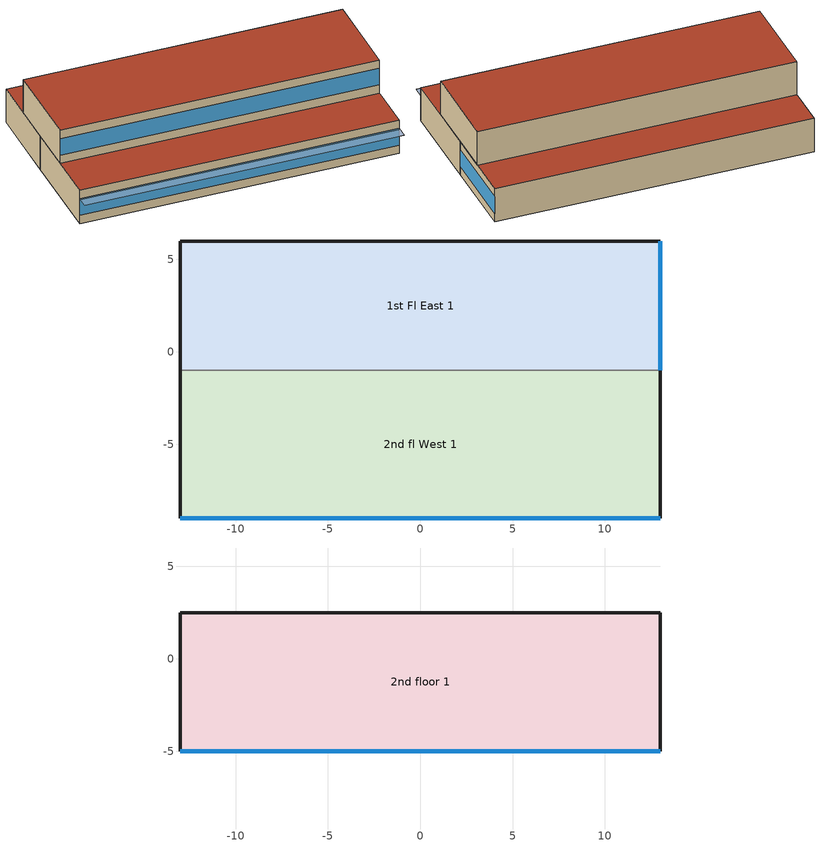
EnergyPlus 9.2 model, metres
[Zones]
2nd fl West 1
 floor outside (UVal_0.2_Mass): -13,-1 13,-1 13,-9 -13,-9 z0
 wall outside (UVal_0.2_Mass): -13,-1 -13,-9 13,-9 13,-1 z0:3
 wall to 1st Fl East 1 (Partition_Mass): 13,-1 -13,-1 z0:3
 window (DoublePaneLoEe3): -13,-9 13,-9 z0.75:2.25
 roof outside (UVal_0.2_Mass): 13,-9 13,-1 -13,-1 -13,-9 z3
1st Fl East 1
 floor outside (UVal_0.2_Mass): -13,6 13,6 13,-1 -13,-1 z0
 wall outside (UVal_0.2_Mass): 13,-1 13,6 -13,6 -13,-1 z0:3
 window (DoublePaneLoEe3): 13,-1 13,6 z0.75:2.25
 roof outside (UVal_0.2_Mass): 13,-1 13,6 -13,6 -13,-1 z3
2nd floor 1
 floor outside (UVal_0.2_Mass): -13,2.5 13,2.5 13,-5 -13,-5 z3
 wall outside (UVal_0.2_Mass): -13,-5 13,-5 13,2.5 -13,2.5 -13,-5 z3:6
 window (DoublePaneLoEe3): -13,-5 13,-5 z3.75:5.25
 roof outside (UVal_0.2_Mass): 13,-5 13,2.5 -13,2.5 -13,-5 z6
shading: 13,-10 13,-9 -13,-9 -13,-10 z2.25
[Site:GroundTemperature:BuildingSurface]
18, 18, 18, 18, 18, 18, 18, 18, 18, 18, 18, 18
[Site:GroundReflectance]
0.2, 0.2, 0.2, 0.2, 0.2, 0.2, 0.2, 0.2, 0.2, 0.2, 0.2, 0.2
[Site:GroundReflectance:SnowModifier]
1, 1
[Site:WeatherStation]
Wind Sensor Height Above Ground {m}=10; Wind Speed Profile Exponent=0.22; Wind Speed Profile Boundary Layer Thickness {m}=370; Air Temperature Sensor Height Above Ground {m}=1.5
[Building]
Building: North Axis {deg}=0; Terrain=Suburbs; Loads Convergence Tolerance Value=0.04; Temperature Convergence Tolerance Value {deltaC}=0.4; Solar Distribution=FullExterior; Maximum Number of Warmup Days=25; Minimum Number of Warmup Days=6
[Construction]
UVal_0.2_Mass: Mineral Wool_0.194_UVal_0.2_Mass, General Concrete_0.2_UVal_0.2_Mass
Partition_Mass: Plaster_0.05_Partition_Mass, Poroton T12_0.24_Partition_Mass, Plaster_0.05_Partition_Mass
DoublePaneLoEe3: DoublePaneLoEe3Window
[Material] Roughness=Rough; Thermal Absorptance=0.9; Solar Absorptance=0.7; Visible Absorptance=0.7
Name | Thickness {m} | Conductivity {W/m-K} | Density {kg/m3} | Specific Heat {J/kg-K}
Mineral Wool_0.194_UVal_0.2_Mass | 0.194 | 0.041 | 155 | 1130
General Concrete_0.2_UVal_0.2_Mass | 0.2 | 2 | 2400 | 950
Plaster_0.05_Partition_Mass | 0.05 | 1 | 2000 | 1130
Poroton T12_0.24_Partition_Mass | 0.24 | 0.12 | 650 | 1000
[WindowMaterial:SimpleGlazingSystem]
DoublePaneLoEe3Window: U-Factor {W/m2-K}=1.507; Solar Heat Gain Coefficient=0.649; Visible Transmittance=0.769
[EnergyManagementSystem:Sensor]
Name | Output:Variable or Output:Meter Index Key | Output:Variable or Output:Meter
OutdoorTemp | Environment | Site Outdoor Air Drybulb Temperature
OutdoorRelHumid | Environment | Site Outdoor Air Relative Humidity
USRNATVENT_2nd_fl_West_1; USRNATVENT_1st_Fl_East_1; USRNATVENT_2nd_floor_1 | AllOn | Schedule Value
[Zone] Type=1; Multiplier=1; Zone Inside Convection Algorithm=TARP; Zone Outside Convection Algorithm=DOE-2
Name | Volume {m3} | Floor Area {m2}
2nd fl West 1 | 624 | 208
1st Fl East 1 | 546 | 182
2nd floor 1 | 585 | 195
[People] Number of People Calculation Method=People/Area; Fraction Radiant=0.3; Sensible Heat Fraction=AUTOCALCULATE; Carbon Dioxide Generation Rate {m3/s-W}=3.82e-08; Enable ASHRAE 55 Comfort Warnings=No; Mean Radiant Temperature Calculation Type=ZoneAveraged; Clothing Insulation Calculation Method=DynamicClothingModelASHRAE55; Air Velocity Schedule=AirSpeed 0; Thermal Comfort Model 1 Type=AdaptiveASH55
Name | Zone or ZoneList | Number of People Schedule | People per Zone Floor Area {person/m2} | Activity Level Schedule | Work Efficiency Schedule
People 2nd fl West 1 | 2nd fl West 1 | occOffice | 0.0714286 | 2nd fl West 1PeopleActivity | 2nd fl West 1WorkEfficiency
People 1st Fl East 1 | 1st Fl East 1 | occSuperMarket | 0.333333 | 1st Fl East 1PeopleActivity | 1st Fl East 1WorkEfficiency
People 2nd floor 1 | 2nd floor 1 | occClassRoom | 0.333333 | 2nd floor 1PeopleActivity | 2nd floor 1WorkEfficiency
[ElectricEquipment] Design Level Calculation Method=Watts/Area; Fraction Latent=0; Fraction Radiant=.2; Fraction Lost=0
Name | Zone or ZoneList | Schedule | Watts per Zone Floor Area {W/m2}
2nd fl West 1 Equipment 1 | 2nd fl West 1 | equipOffice | 7
1st Fl East 1 Equipment 1 | 1st Fl East 1 | equipSuperMarket | 5
2nd floor 1 Equipment 1 | 2nd floor 1 | equipClassRoom | 4
[Lights] Design Level Calculation Method=Watts/Area; Return Air Fraction=0; Fraction Radiant=.42; Fraction Visible=.18; Fraction Replaceable=1
Name | Zone or ZoneList | Schedule | Watts per Zone Floor Area {W/m2}
2nd fl West 1 General lighting | 2nd fl West 1 | lightsOffice | 16
1st Fl East 1 General lighting | 1st Fl East 1 | lightsSuperMarket | 27.5
2nd floor 1 General lighting | 2nd floor 1 | lightsClassRoom | 14
[Daylighting:Controls] Daylighting Method=SplitFlux; Lighting Control Type=Continuous; Minimum Input Power Fraction for Continuous or ContinuousOff Dimming Control=0.1; Minimum Light Output Fraction for Continuous or ContinuousOff Dimming Control=0.1; Number of Stepped Control Steps=3; Probability Lighting will be Reset When Needed in Manual Stepped Control=1; Maximum Allowable Discomfort Glare Index=22; Fraction of Zone Controlled by Reference Point 1=1; Illuminance Setpoint at Reference Point 1 {lux}=500
Name | Zone | Availability Schedule | Daylighting Reference Point 1
2nd fl West 1_DaylCtrl | 2nd fl West 1 | lightsOffice | 2nd fl West 1_DaylCtrlRefPt1
2nd floor 1_DaylCtrl | 2nd floor 1 | lightsClassRoom | 2nd floor 1_DaylCtrlRefPt1
[ZoneControl:Thermostat]
Name | Zone or ZoneList | Control Type Schedule | Control 1
2nd fl West 1 Thermostat | 2nd fl West 1 | 2nd fl West 1ZoneControlTypeSched | Dual Setpoint - Zone 2nd fl West 1
1st Fl East 1 Thermostat | 1st Fl East 1 | 1st Fl East 1ZoneControlTypeSched | Dual Setpoint - Zone 1st Fl East 1
2nd floor 1 Thermostat | 2nd floor 1 | 2nd floor 1ZoneControlTypeSched | Dual Setpoint - Zone 2nd floor 1
[ThermostatSetpoint:DualSetpoint]
Name | Heating Setpoint Temperature Schedule | Cooling Setpoint Temperature Schedule
Dual Setpoint - Zone 2nd fl West 1 | 2nd fl West 1Heating_SP_Sch | 2nd fl West 1Cooling_SP_Sch
Dual Setpoint - Zone 1st Fl East 1 | 1st Fl East 1Heating_SP_Sch | 1st Fl East 1Cooling_SP_Sch
Dual Setpoint - Zone 2nd floor 1 | 2nd floor 1Heating_SP_Sch | 2nd floor 1Cooling_SP_Sch
[Zone equipment]
2nd fl West 1: 2nd fl West 1 Ideal Loads Air
1st Fl East 1: 1st Fl East 1 Ideal Loads Air
2nd floor 1: 2nd floor 1 Ideal Loads Air
[ZoneHVAC:IdealLoadsAirSystem] Maximum Heating Supply Air Temperature {C}=30; Minimum Cooling Supply Air Temperature {C}=18; Maximum Heating Supply Air Humidity Ratio {kgWater/kgDryAir}=0.01; Minimum Cooling Supply Air Humidity Ratio {kgWater/kgDryAir}=0.008; Heating Limit=NoLimit; Maximum Heating Air Flow Rate {m3/s}=100; Cooling Limit=NoLimit; Maximum Cooling Air Flow Rate {m3/s}=100; Heating Availability Schedule=AllOn; Demand Controlled Ventilation Type=OccupancySchedule; Outdoor Air Economizer Type=NoEconomizer; Heat Recovery Type=Sensible; Sensible Heat Recovery Effectiveness=0.6; Latent Heat Recovery Effectiveness=0.65
Name | Cooling Availability Schedule | Dehumidification Control Type | Humidification Control Type | Design Specification Outdoor Air Object
2nd fl West 1 Ideal Loads Air | Off | None | None | 2nd fl West 1MinFreshAir
1st Fl East 1 Ideal Loads Air | AllOn | Humidistat | Humidistat | 1st Fl East 1MinFreshAir
2nd floor 1 Ideal Loads Air | Off | None | None | 2nd floor 1MinFreshAir
[DesignSpecification:OutdoorAir] Outdoor Air Method=Sum; Outdoor Air Schedule=AllOn
Name | Outdoor Air Flow per Person {m3/s-person} | Outdoor Air Flow per Zone Floor Area {m3/s-m2}
2nd fl West 1MinFreshAir | 0.01 | 0.001
1st Fl East 1MinFreshAir | 0.00833333 | 0.00277778
2nd floor 1MinFreshAir | 0.00694444 | 0.00230556
[EnergyManagementSystem:Actuator] Actuated Component Type=Schedule:Constant; Actuated Component Control Type=Schedule Value
Name | Actuated Component Unique
NATVENT_AVAIL_SCHED_ACTUATOR_2nd_fl_West_1 | NATVENT_AVAIL_SCHED_2nd_fl_West_1
NATVENT_AVAIL_SCHED_ACTUATOR_1st_Fl_East_1 | NATVENT_AVAIL_SCHED_1st_Fl_East_1
NATVENT_AVAIL_SCHED_ACTUATOR_2nd_floor_1 | NATVENT_AVAIL_SCHED_2nd_floor_1
[EnergyManagementSystem:ProgramCallingManager]
My 2nd_fl_West_1_Setpoint_Schedule_Calculator_Example: BeginTimestepBeforePredictor; 2nd_fl_West_1_ErlEnforceBinary
My 1st_Fl_East_1_Setpoint_Schedule_Calculator_Example: BeginTimestepBeforePredictor; 1st_Fl_East_1_ErlEnforceBinary
My 2nd_floor_1_Setpoint_Schedule_Calculator_Example: BeginTimestepBeforePredictor; 2nd_floor_1_ErlEnforceBinary
[EnergyManagementSystem:Program]
2nd_fl_West_1_ErlEnforceBinary: IF (USRNATVENT_2nd_fl_West_1 > 0); Set NATVENT_AVAIL_SCHED_ACTUATOR_2nd_fl_West_1 = 1; ELSE; Set NATVENT_AVAIL_SCHED_ACTUATOR_2nd_fl_West_1 = 0; ENDIF
1st_Fl_East_1_ErlEnforceBinary: IF (USRNATVENT_1st_Fl_East_1 > 0); Set NATVENT_AVAIL_SCHED_ACTUATOR_1st_Fl_East_1 = 1; ELSE; Set NATVENT_AVAIL_SCHED_ACTUATOR_1st_Fl_East_1 = 0; ENDIF
2nd_floor_1_ErlEnforceBinary: IF (USRNATVENT_2nd_floor_1 > 0); Set NATVENT_AVAIL_SCHED_ACTUATOR_2nd_floor_1 = 1; ELSE; Set NATVENT_AVAIL_SCHED_ACTUATOR_2nd_floor_1 = 0; ENDIF
[ZoneVentilation:WindandStackOpenArea] Opening Effectiveness=0; Effective Angle {deg}=0; Height Difference {m}=0.375; Discharge Coefficient for Opening=0.6; Minimum Indoor Temperature {C}=24; Maximum Indoor Temperature {C}=100; Delta Temperature {deltaC}=1; Minimum Outdoor Temperature {C}=18; Maximum Outdoor Temperature {C}=30; Maximum Wind Speed {m/s}=40
Name | Zone | Opening Area {m2} | Opening Area Fraction Schedule
2nd fl West 1NatVent_Buoy | 2nd fl West 1 | 31.2 | NATVENT_AVAIL_SCHED_2nd_fl_West_1
1st Fl East 1NatVent_Buoy | 1st Fl East 1 | 8.4 | NATVENT_AVAIL_SCHED_1st_Fl_East_1
2nd floor 1NatVent_Buoy | 2nd floor 1 | 31.2 | NATVENT_AVAIL_SCHED_2nd_floor_1
[ZoneInfiltration:DesignFlowRate] Schedule=On; Design Flow Rate Calculation Method=AirChanges/Hour; Air Changes per Hour {1/hr}=0.5; Constant Term Coefficient=1; Temperature Term Coefficient=0; Velocity Term Coefficient=0; Velocity Squared Term Coefficient=0
Name | Zone or ZoneList
2nd fl West 1Infiltration | 2nd fl West 1
1st Fl East 1Infiltration | 1st Fl East 1
2nd floor 1Infiltration | 2nd floor 1
[WaterUse:Equipment] Flow Rate Fraction Schedule=AllOn
Name | Peak Flow Rate {m3/s} | Target Temperature Schedule | Hot Water Supply Temperature Schedule | Cold Water Supply Temperature Schedule | Zone
DHW 2nd fl West 1 | 1.71958e-06 | DHW Supply Temperature 2nd fl West 1 | DHW Supply Temperature 2nd fl West 1 | DHW Mains Temperature 2nd fl West 1 | 2nd fl West 1
DHW 1st Fl East 1 | 1.40432e-06 | DHW Supply Temperature 1st Fl East 1 | DHW Supply Temperature 1st Fl East 1 | DHW Mains Temperature 1st Fl East 1 | 1st Fl East 1
DHW 2nd floor 1 | 1.50463e-06 | DHW Supply Temperature 2nd floor 1 | DHW Supply Temperature 2nd floor 1 | DHW Mains Temperature 2nd floor 1 | 2nd floor 1
[Schedule:Constant]
On: On/Off, 1
Off: On/Off, 0
2nd fl West 1PeopleActivity; 1st Fl East 1PeopleActivity; 2nd floor 1PeopleActivity: Any Number, 125.28
2nd fl West 1WorkEfficiency; 1st Fl East 1WorkEfficiency; 2nd floor 1WorkEfficiency: Any Number, 0
2nd fl West 1Heating_SP_Sch; 1st Fl East 1Heating_SP_Sch: Temperature, 20
2nd fl West 1Cooling_SP_Sch; 1st Fl East 1Cooling_SP_Sch; 2nd floor 1Cooling_SP_Sch: Temperature, 26
2nd fl West 1ZoneControlTypeSched; 1st Fl East 1ZoneControlTypeSched; 2nd floor 1ZoneControlTypeSched: Any Number, 4
NATVENT_AVAIL_SCHED_2nd_fl_West_1; NATVENT_AVAIL_SCHED_1st_Fl_East_1; NATVENT_AVAIL_SCHED_2nd_floor_1: Fraction, 1
DHW Supply Temperature 2nd fl West 1; DHW Supply Temperature 1st Fl East 1; DHW Supply Temperature 2nd floor 1: Temperature, 60
DHW Mains Temperature 2nd fl West 1; DHW Mains Temperature 1st Fl East 1; DHW Mains Temperature 2nd floor 1: Temperature, 10
2nd floor 1Heating_SP_Sch: Temperature, 21
[Schedule:Year]
occOffice: occOffice0, 1, 1, 12, 31
AirSpeed 0: AirSpeed 00, 1, 1, 12, 31
AllOn: AllOn0, 1, 1, 12, 31
lightsOffice: lightsOffice0, 1, 1, 12, 31
equipOffice: equipOffice0, 1, 1, 12, 31
occSuperMarket: occSuperMarket0, 1, 1, 12, 31
lightsSuperMarket: lightsSuperMarket0, 1, 1, 12, 31
equipSuperMarket: equipSuperMarket0, 1, 1, 12, 31
occClassRoom: occClassRoom0, 1, 1, 12, 31
lightsClassRoom: lightsClassRoom0, 1, 1, 12, 31
equipClassRoom: equipClassRoom0, 1, 1, 12, 31
[Schedule:Week:Daily]
occOffice0: occOfficeWeekEnd, occOffice, occOffice, occOffice, occOffice, occOffice, occOfficeWeekEnd, occOfficeWeekEnd, occOffice, occOffice, occOffice, occOffice
AirSpeed 00: AirSpeed 0, AirSpeed 0, AirSpeed 0, AirSpeed 0, AirSpeed 0, AirSpeed 0, AirSpeed 0, AirSpeed 0, AirSpeed 0, AirSpeed 0, AirSpeed 0, AirSpeed 0
AllOn0: AllOn, AllOn, AllOn, AllOn, AllOn, AllOn, AllOn, AllOn, AllOn, AllOn, AllOn, AllOn
lightsOffice0: lightsOfficeWeekEnd, lightsOffice, lightsOffice, lightsOffice, lightsOffice, lightsOffice, lightsOfficeWeekEnd, lightsOfficeWeekEnd, lightsOffice, lightsOffice, lightsOffice, lightsOffice
equipOffice0: equipOfficeWeekEnd, equipOffice, equipOffice, equipOffice, equipOffice, equipOffice, equipOfficeWeekEnd, equipOfficeWeekEnd, equipOffice, equipOffice, equipOffice, equipOffice
occSuperMarket0: occSuperMarket, occSuperMarket, occSuperMarket, occSuperMarket, occSuperMarket, occSuperMarket, occSuperMarket, occSuperMarket, occSuperMarket, occSuperMarket, occSuperMarket, occSuperMarket
lightsSuperMarket0: lightsSuperMarket, lightsSuperMarket, lightsSuperMarket, lightsSuperMarket, lightsSuperMarket, lightsSuperMarket, lightsSuperMarket, lightsSuperMarket, lightsSuperMarket, lightsSuperMarket, lightsSuperMarket, lightsSuperMarket
equipSuperMarket0: equipSuperMarket, equipSuperMarket, equipSuperMarket, equipSuperMarket, equipSuperMarket, equipSuperMarket, equipSuperMarket, equipSuperMarket, equipSuperMarket, equipSuperMarket, equipSuperMarket, equipSuperMarket
occClassRoom0: occClassRoomWeekEnd, occClassRoom, occClassRoom, occClassRoom, occClassRoom, occClassRoom, occClassRoomWeekEnd, occClassRoomWeekEnd, occClassRoom, occClassRoom, occClassRoom, occClassRoom
lightsClassRoom0: lightsClassRoomWeekEnd, lightsClassRoom, lightsClassRoom, lightsClassRoom, lightsClassRoom, lightsClassRoom, lightsClassRoomWeekEnd, lightsClassRoomWeekEnd, lightsClassRoom, lightsClassRoom, lightsClassRoom, lightsClassRoom
equipClassRoom0: equipClassRoomWeekEnd, equipClassRoom, equipClassRoom, equipClassRoom, equipClassRoom, equipClassRoom, equipClassRoomWeekEnd, equipClassRoomWeekEnd, equipClassRoom, equipClassRoom, equipClassRoom, equipClassRoom
[Schedule:Day:Hourly]
occOffice: 0, 0, 0, 0, 0, 0, 0, 0.2, 0.4, 0.6, 0.8, 0.8, 0.4, 0.6, 0.8, 0.8, 0.4, 0.2, 0, 0, 0, 0, 0, 0
occOfficeWeekEnd; AirSpeed 0; lightsOfficeWeekEnd; occClassRoomWeekEnd; lightsClassRoomWeekEnd: 0, 0, 0, 0, 0, 0, 0, 0, 0, 0, 0, 0, 0, 0, 0, 0, 0, 0, 0, 0, 0, 0, 0, 0
AllOn: 1, 1, 1, 1, 1, 1, 1, 1, 1, 1, 1, 1, 1, 1, 1, 1, 1, 1, 1, 1, 1, 1, 1, 1
lightsOffice: 0, 0, 0, 0, 0, 0, 0, 1, 1, 1, 1, 1, 1, 1, 1, 1, 1, 1, 0, 0, 0, 0, 0, 0
equipOffice: 0.1, 0.1, 0.1, 0.1, 0.1, 0.1, 0.1, 0.2, 0.4, 0.6, 0.8, 0.8, 0.4, 0.6, 0.8, 0.8, 0.4, 0.2, 0.1, 0.1, 0.1, 0.1, 0.1, 0.1
equipOfficeWeekEnd; equipClassRoomWeekEnd: 0.1, 0.1, 0.1, 0.1, 0.1, 0.1, 0.1, 0.1, 0.1, 0.1, 0.1, 0.1, 0.1, 0.1, 0.1, 0.1, 0.1, 0.1, 0.1, 0.1, 0.1, 0.1, 0.1, 0.1
occSuperMarket: 0, 0, 0, 0, 0, 0, 0, 0.2, 0.4, 0.4, 0.4, 0.6, 0.6, 0.6, 0.4, 0.4, 0.6, 0.8, 0.6, 0, 0, 0, 0, 0
lightsSuperMarket: 0, 0, 0, 0, 0, 0, 0, 1, 1, 1, 1, 1, 1, 1, 1, 1, 1, 1, 1, 0, 0, 0, 0, 0
equipSuperMarket: 0.1, 0.1, 0.1, 0.1, 0.1, 0.1, 0.1, 1, 1, 1, 1, 1, 1, 1, 1, 1, 1, 1, 1, 0.1, 0.1, 0.1, 0.1, 0.1
occClassRoom: 0, 0, 0, 0, 0, 0, 0, 0.2, 0.4, 0.8, 0.8, 0.4, 0.2, 0.4, 0.8, 0.8, 0.2, 0, 0, 0, 0, 0, 0, 0
lightsClassRoom: 0, 0, 0, 0, 0, 0, 0, 1, 1, 1, 1, 1, 1, 1, 1, 1, 1, 0, 0, 0, 0, 0, 0, 0
equipClassRoom: 0.1, 0.1, 0.1, 0.1, 0.1, 0.1, 0.1, 0.2, 0.4, 0.8, 0.8, 0.4, 0.2, 0.4, 0.8, 0.8, 0.2, 0.1, 0.1, 0.1, 0.1, 0.1, 0.1, 0.1
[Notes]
----  This file was generated with Climate Studio v.0.4.6.2
Site:GroundTemperature:FCfactorMethod,18,18,18,18,18,18,18,18,18,18,18,18;
-------------------------ERL SENSORS--------------------------
